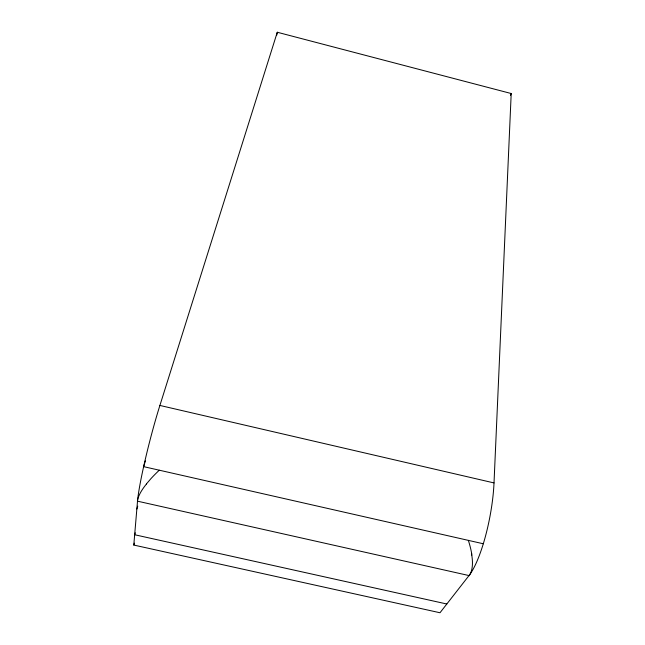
<?xml version="1.0" encoding="UTF-8"?>
<svg xmlns="http://www.w3.org/2000/svg" width="645" height="645" viewBox="0 0 645 645"><rect width="100%" height="100%" fill="white"/><g stroke="black" fill="none" stroke-linecap="round" stroke-linejoin="round"><path stroke-width="0.97" d="M494.014 482.928L511.203 93.525L277.286 32.25L159.895 405.447A68.983 5.708 -75.5 0 0 137.514 501.181L133.797 545.057L439.995 612.75L469.012 575.566A67.362 16.431 -79.1 0 0 494.014 482.928L159.895 405.447M276.769 35.112L277.286 32.25M133.797 545.057L134.386 543.13M135.256 532.818L134.676 534.745L446.824 604.002M136.853 509.002L137.74 506.14M145.423 460.877L143.625 466.641L483.29 543.767M510.429 95.291L511.203 93.525M146.391 483.968L150.865 478.727A74.328 25.776 -35.1 0 1 159.291 470.197M137.514 501.181L469.012 575.566M471.688 553.805L471.89 555.071M137.385 501.254A53.89 18.899 -34.7 0 1 146.496 483.952M471.737 554.982A53.543 24.429 57.2 0 1 469.133 575.727M468.359 540.381A71.893 32.564 57.7 0 1 471.713 553.813"/></g></svg>
